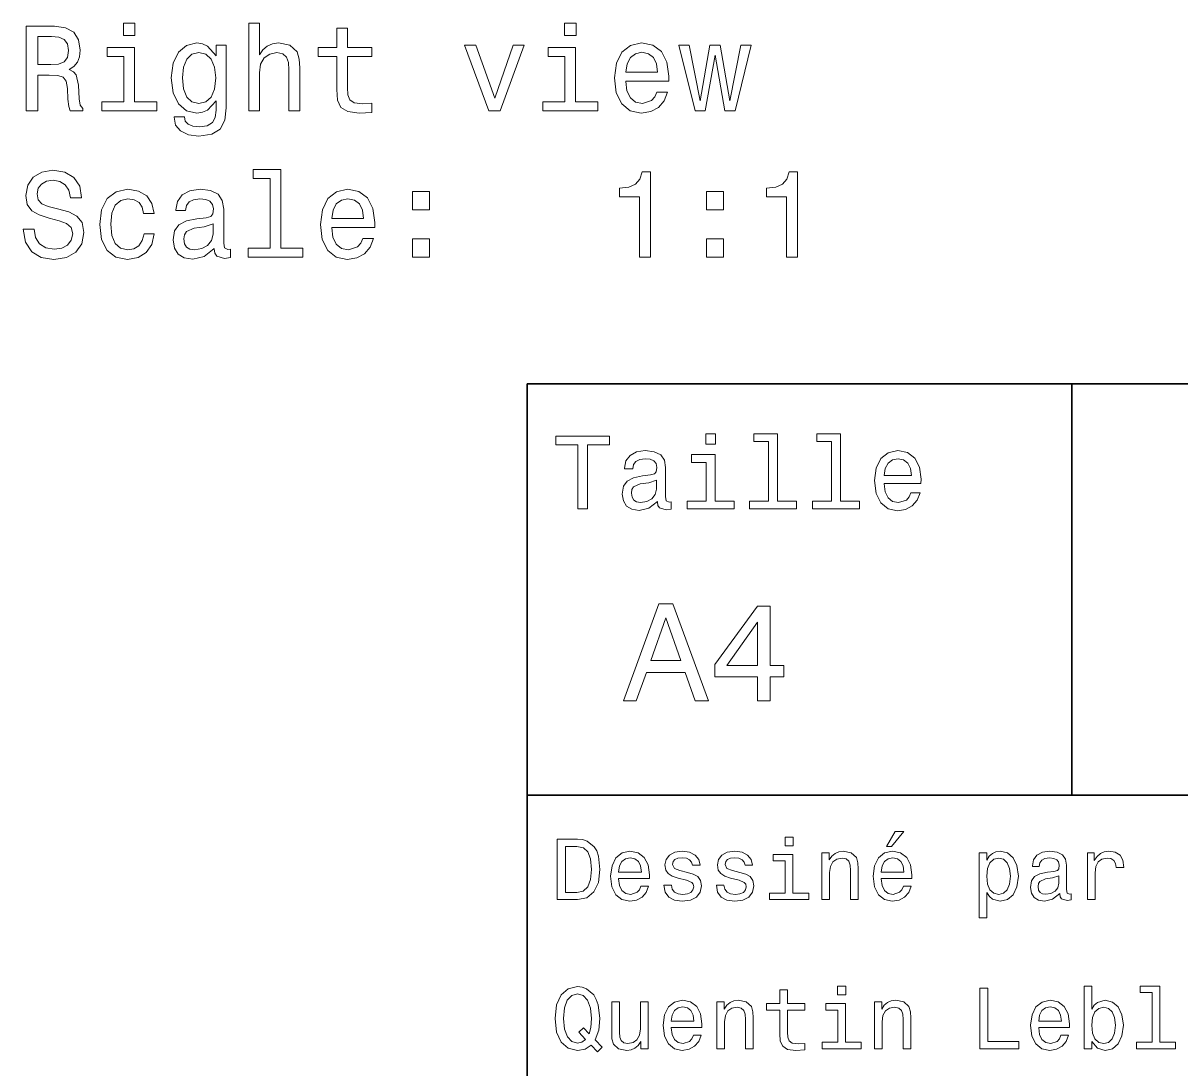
# Model space of a CAD drawing. Extents: x 0 to 297, y 0 to 210.
# Drawn here: x 76.19 to 124.01, y 41.7 to 84.9 of the extents above; entities that cross this region are included whole.
import ezdxf

# ---------------------------------------------------------------- set-up
doc = ezdxf.new("R2010")
doc.units = 0

msp = doc.modelspace()

# ---------------------------------------------------------------- linework, layer by layer
at = {"color": 7, "lineweight": 35}
for p, q in [((97, 10), (97, 70)), ((97, 70), (287, 70)), ((97, 53), (162, 53))]:
    msp.add_line(p, q, dxfattribs=at)
at = {"color": 7, "lineweight": 35, "ltscale": 0.425}
msp.add_line((119.5, 53), (119.5, 70), dxfattribs=at)
at = {"color": 7, "lineweight": 13}
for points in [[(76.318268, 81.278915), (76.787285, 81.278915), (76.787285, 82.756584), (77.266396, 82.756584), (77.619423, 82.741455), (77.841324, 82.670845), (77.962357, 82.504417), (78.012794, 82.206871), (78.03801, 81.752975), (78.068268, 81.455429), (78.128784, 81.278915), (78.658325, 81.278915), (78.658325, 81.374733), (78.542328, 81.515945), (78.501984, 81.778198), (78.466682, 82.343033), (78.380951, 82.761627), (78.264954, 82.892746), (78.083397, 82.988571), (78.285126, 83.114647), (78.426338, 83.291161), (78.517113, 83.513062), (78.547379, 83.780357), (78.476768, 84.203987), (78.27504, 84.521713), (77.942184, 84.713356), (77.488297, 84.778915), (76.318268, 84.778915)], [(80.80674, 84.899956), (80.337723, 84.899956), (80.337723, 84.39563), (80.80674, 84.39563)], [(85.507027, 81.278915), (85.950836, 81.278915), (85.950836, 82.842316), (85.996223, 83.200386), (86.142479, 83.462631), (86.369423, 83.624016), (86.672012, 83.684532), (86.914093, 83.634102), (87.065384, 83.497932), (87.141037, 83.270988), (87.166252, 82.968399), (87.166252, 81.278915), (87.610054, 81.278915), (87.610054, 83.059174), (87.589882, 83.417244), (87.4991, 83.714798), (87.201553, 83.987129), (86.737579, 84.082947), (86.485413, 84.047646), (86.268555, 83.951828), (86.086998, 83.800529), (85.950836, 83.593758), (85.950836, 84.899956), (85.507027, 84.899956)], [(89.138153, 83.518112), (89.138153, 82.161484), (89.168411, 81.722717), (89.309624, 81.420128), (89.592041, 81.243614), (90.071152, 81.183098), (90.595642, 81.208313), (90.595642, 81.591599), (90.212357, 81.561333), (89.86438, 81.601685), (89.67778, 81.72776), (89.597084, 81.939575), (89.581955, 82.237129), (89.581955, 83.518112), (90.595642, 83.518112), (90.595642, 83.896347), (89.581955, 83.896347), (89.581955, 84.688141), (89.138153, 84.688141), (89.138153, 83.896347), (88.371582, 83.896347), (88.371582, 83.518112)], [(99.022881, 84.899956), (98.553864, 84.899956), (98.553864, 84.39563), (99.022881, 84.39563)], [(77.35717, 84.350243), (77.66481, 84.319984), (77.881668, 84.224159), (78.017838, 84.047646), (78.063225, 83.770271), (78.012794, 83.47776), (77.876625, 83.301247), (77.644638, 83.210472), (77.326912, 83.185257), (76.787285, 83.185257), (76.787285, 84.350243)], [(80.791611, 81.652115), (80.791611, 83.896347), (79.65184, 83.896347), (79.65184, 83.518112), (80.347809, 83.518112), (80.347809, 81.652115), (79.440025, 81.652115), (79.440025, 81.278915), (81.70948, 81.278915), (81.70948, 81.652115)], [(84.579071, 81.399956), (84.579071, 83.987129), (84.155441, 83.987129), (84.155441, 83.54837), (83.807465, 83.946785), (83.595642, 84.047646), (83.358612, 84.082947), (82.929939, 83.982086), (82.597084, 83.699661), (82.380226, 83.245773), (82.304581, 82.635544), (82.380226, 82.020271), (82.597084, 81.566376), (82.929939, 81.278915), (83.358612, 81.183098), (83.600693, 81.218399), (83.802422, 81.309174), (84.155441, 81.692459), (84.155441, 81.309174), (84.115097, 81.006584), (84.00415, 80.789719), (83.792328, 80.663643), (83.474609, 80.618256), (83.197227, 80.648514), (83.000542, 80.724159), (82.884552, 80.855286), (82.849251, 81.031799), (82.42057, 81.031799), (82.42057, 81.011627), (82.486137, 80.688858), (82.687866, 80.446785), (83.010628, 80.290443), (83.449394, 80.23497), (83.973885, 80.310616), (84.321869, 80.52243), (84.518555, 80.890587)], [(82.763512, 82.635544), (82.808899, 83.084389), (82.945068, 83.417244), (83.156883, 83.61393), (83.439308, 83.684532), (83.736855, 83.61393), (83.958755, 83.417244), (84.094925, 83.084389), (84.145355, 82.635544), (84.094925, 82.176613), (83.958755, 81.848801), (83.736855, 81.647072), (83.439308, 81.581512), (83.156883, 81.647072), (82.945068, 81.848801), (82.808899, 82.181656)], [(95.427055, 81.278915), (95.89608, 81.278915), (96.884552, 83.987129), (96.425613, 83.987129), (95.664093, 81.803413), (94.887436, 83.987129), (94.423454, 83.987129)], [(99.007751, 81.652115), (99.007751, 83.896347), (97.867981, 83.896347), (97.867981, 83.518112), (98.56395, 83.518112), (98.56395, 81.652115), (97.656166, 81.652115), (97.656166, 81.278915), (99.925621, 81.278915), (99.925621, 81.652115)], [(101.07547, 82.504417), (102.850693, 82.504417), (102.855728, 82.711189), (102.77504, 83.291161), (102.553139, 83.724884), (102.200111, 83.987129), (101.731094, 84.082947), (101.272156, 83.982086), (100.919136, 83.699661), (100.692184, 83.24073), (100.611496, 82.635544), (100.687149, 82.015228), (100.914093, 81.561333), (101.26207, 81.278915), (101.715965, 81.183098), (102.109337, 81.248657), (102.432098, 81.420128), (102.669136, 81.692459), (102.805298, 82.055573), (102.366539, 82.055573), (102.275757, 81.853844), (102.144638, 81.702545), (101.771439, 81.581512), (101.483978, 81.636986), (101.26712, 81.813499), (101.125908, 82.10096), (101.07547, 82.489288)], [(101.07547, 82.877617), (101.130951, 83.225601), (101.26712, 83.482803), (101.473892, 83.639145), (101.746223, 83.694618), (102.013512, 83.639145), (102.220284, 83.482803), (102.346367, 83.225601), (102.391754, 82.877617)], [(104.363655, 81.278915), (104.767113, 83.578629), (105.170578, 81.278915), (105.594208, 81.278915), (106.259911, 83.987129), (105.831238, 83.987129), (105.382385, 81.687416), (104.983978, 83.987129), (104.545212, 83.987129), (104.146797, 81.687416), (103.697952, 83.987129), (103.274323, 83.987129), (103.940025, 81.278915)], [(76.64608, 76.386986), (76.187141, 76.386986), (76.28801, 75.852402), (76.540169, 75.45903), (76.928497, 75.222), (77.452995, 75.136269), (77.97245, 75.216957), (78.360779, 75.438858), (78.607895, 75.786842), (78.698669, 76.245773), (78.623024, 76.659317), (78.411209, 76.926613), (78.068268, 77.103127), (77.609337, 77.234245), (77.215965, 77.33007), (76.958755, 77.441017), (76.812508, 77.602402), (76.767113, 77.854568), (76.812508, 78.081512), (76.943626, 78.252983), (77.145355, 78.368973), (77.422737, 78.409317), (77.705154, 78.358887), (77.927055, 78.222717), (78.073311, 77.995773), (78.143913, 77.688141), (78.602852, 77.688141), (78.602852, 77.698227), (78.522156, 78.172287), (78.285126, 78.525314), (77.911926, 78.747215), (77.407608, 78.822861), (76.953712, 78.747215), (76.600685, 78.5354), (76.373741, 78.207588), (76.293053, 77.783958), (76.358612, 77.405716), (76.550255, 77.148514), (76.852852, 76.977043), (77.266396, 76.845917), (77.674896, 76.729927), (77.982536, 76.618973), (78.169136, 76.457588), (78.234695, 76.195343), (78.174179, 75.928055), (78.017838, 75.726326), (77.780807, 75.600243), (77.473167, 75.559898), (77.130226, 75.615372), (76.867981, 75.776756), (76.701553, 76.039001)], [(86.389595, 78.479927), (86.389595, 75.605286), (85.476768, 75.605286), (85.476768, 75.232086), (87.74118, 75.232086), (87.74118, 75.605286), (86.833397, 75.605286), (86.833397, 78.853127), (85.693626, 78.853127), (85.693626, 78.479927)], [(101.640312, 75.232086), (102.099251, 75.232086), (102.099251, 78.757301), (101.75631, 78.757301), (101.665527, 78.449669), (101.483978, 78.242889), (101.206596, 78.121857), (100.823311, 78.081512), (100.823311, 77.723442), (101.640312, 77.723442)], [(107.712357, 75.232086), (108.171295, 75.232086), (108.171295, 78.757301), (107.828354, 78.757301), (107.737579, 78.449669), (107.556015, 78.242889), (107.278641, 78.121857), (106.895355, 78.081512), (106.895355, 77.723442), (107.712357, 77.723442)], [(81.159767, 77.042603), (81.598526, 77.042603), (81.507751, 77.44606), (81.290894, 77.763786), (80.952995, 77.960472), (80.514236, 78.036118), (80.030083, 77.935257), (79.661926, 77.652832), (79.429939, 77.193901), (79.349251, 76.578629), (79.424896, 75.968399), (79.65184, 75.514503), (80.009911, 75.232086), (80.499107, 75.136269), (80.932823, 75.211914), (81.270721, 75.423729), (81.502708, 75.756584), (81.603569, 76.200386), (81.179939, 76.200386), (81.104294, 75.917969), (80.963081, 75.706146), (80.761353, 75.575027), (80.514236, 75.534683), (80.206596, 75.600243), (79.984695, 75.801971), (79.848526, 76.129784), (79.803139, 76.593758), (79.848526, 77.047646), (79.989738, 77.375458), (80.216682, 77.577187), (80.514236, 77.647789), (80.776482, 77.602402), (80.973167, 77.486412), (81.104294, 77.294769)], [(84.079796, 75.585114), (84.079796, 75.569984), (84.105011, 75.398514), (84.180664, 75.277473), (84.498383, 75.181656), (84.745499, 75.222), (84.745499, 75.564941), (84.639595, 75.549812), (84.498383, 75.615372), (84.473167, 75.817101), (84.473167, 77.219116), (84.412651, 77.577187), (84.236137, 77.829346), (83.928497, 77.980644), (83.494781, 78.036118), (83.071152, 77.975601), (82.758469, 77.804131), (82.561783, 77.536842), (82.496223, 77.183815), (82.496223, 77.153557), (82.894638, 77.153557), (82.929939, 77.365372), (83.040894, 77.51667), (83.22245, 77.607445), (83.479652, 77.642746), (83.726768, 77.617531), (83.903282, 77.541885), (84.009193, 77.410759), (84.044495, 77.229202), (84.024323, 77.017387), (83.943626, 76.911484), (83.741898, 76.861046), (83.363655, 76.820702), (82.929939, 76.729927), (82.622299, 76.568542), (82.44075, 76.316383), (82.385269, 75.943184), (82.435699, 75.610329), (82.592041, 75.363213), (82.844208, 75.206871), (83.192184, 75.151398), (83.661209, 75.257301)], [(88.931381, 76.457588), (90.706596, 76.457588), (90.711639, 76.66436), (90.630951, 77.244331), (90.409042, 77.678055), (90.056023, 77.9403), (89.586998, 78.036118), (89.128067, 77.935257), (88.77504, 77.652832), (88.548096, 77.193901), (88.467407, 76.588715), (88.543053, 75.968399), (88.769997, 75.514503), (89.117981, 75.232086), (89.571869, 75.136269), (89.96524, 75.201828), (90.28801, 75.373299), (90.52504, 75.64563), (90.661209, 76.008743), (90.22245, 76.008743), (90.131668, 75.807014), (90.000542, 75.655716), (89.62735, 75.534683), (89.339882, 75.590157), (89.123024, 75.76667), (88.981812, 76.054131), (88.931381, 76.442459)], [(88.931381, 76.830788), (88.986855, 77.178772), (89.123024, 77.435974), (89.329796, 77.592316), (89.602127, 77.647789), (89.869423, 77.592316), (90.076195, 77.435974), (90.202271, 77.178772), (90.247665, 76.830788)], [(92.27504, 77.188858), (92.971008, 77.188858), (92.971008, 77.9403), (92.27504, 77.9403)], [(104.419128, 77.188858), (105.115097, 77.188858), (105.115097, 77.9403), (104.419128, 77.9403)], [(84.029366, 76.180214), (83.968842, 75.917969), (83.807465, 75.716232), (83.565384, 75.585114), (83.267838, 75.539726), (83.076195, 75.564941), (82.940025, 75.64563), (82.854294, 75.786842), (82.829071, 75.983528), (82.849251, 76.160042), (82.929939, 76.286118), (83.252708, 76.42733), (83.661209, 76.487846), (84.029366, 76.608887)], [(92.27504, 75.232086), (92.971008, 75.232086), (92.971008, 75.983528), (92.27504, 75.983528)], [(104.419128, 75.232086), (105.115097, 75.232086), (105.115097, 75.983528), (104.419128, 75.983528)], [(104.786743, 67.940918), (104.384727, 67.940918), (104.384727, 67.508644), (104.786743, 67.508644)], [(106.969742, 67.621033), (106.969742, 65.157059), (106.187317, 65.157059), (106.187317, 64.837173), (108.128242, 64.837173), (108.128242, 65.157059), (107.350143, 65.157059), (107.350143, 67.940918), (106.373199, 67.940918), (106.373199, 67.621033)], [(109.572044, 67.621033), (109.572044, 65.157059), (108.789627, 65.157059), (108.789627, 64.837173), (110.730545, 64.837173), (110.730545, 65.157059), (109.952454, 65.157059), (109.952454, 67.940918), (108.975502, 67.940918), (108.975502, 67.621033)], [(99.102303, 64.837173), (99.5, 64.837173), (99.5, 67.47406), (100.407784, 67.47406), (100.407784, 67.837173), (98.190201, 67.837173), (98.190201, 67.47406), (99.102303, 67.47406)], [(102.387611, 65.139771), (102.387611, 65.126801), (102.409225, 64.979828), (102.47406, 64.876076), (102.746399, 64.793945), (102.958214, 64.828529), (102.958214, 65.122475), (102.867432, 65.109505), (102.746399, 65.165703), (102.724785, 65.338615), (102.724785, 66.540344), (102.672913, 66.84726), (102.521614, 67.0634), (102.257927, 67.193085), (101.886169, 67.240631), (101.523056, 67.188759), (101.255043, 67.041786), (101.086456, 66.812675), (101.030258, 66.510086), (101.030258, 66.484146), (101.371758, 66.484146), (101.402016, 66.665703), (101.497116, 66.795387), (101.65274, 66.873199), (101.873199, 66.903458), (102.085014, 66.881844), (102.236313, 66.817001), (102.327087, 66.704605), (102.357346, 66.548988), (102.340057, 66.367432), (102.270897, 66.276657), (102.097984, 66.233429), (101.773773, 66.198845), (101.402016, 66.121033), (101.138329, 65.982704), (100.982712, 65.766571), (100.935158, 65.446686), (100.978386, 65.161385), (101.112389, 64.949562), (101.328529, 64.815559), (101.626801, 64.768013), (102.028816, 64.858788)], [(104.773773, 65.157059), (104.773773, 67.080688), (103.796829, 67.080688), (103.796829, 66.756485), (104.393372, 66.756485), (104.393372, 65.157059), (103.615273, 65.157059), (103.615273, 64.837173), (105.560516, 64.837173), (105.560516, 65.157059)], [(111.750717, 65.887604), (113.272339, 65.887604), (113.276657, 66.064842), (113.207497, 66.561958), (113.017288, 66.933716), (112.714699, 67.158501), (112.312683, 67.240631), (111.919312, 67.154175), (111.616714, 66.912102), (111.422188, 66.51873), (111.353027, 66), (111.41787, 65.4683), (111.612396, 65.079247), (111.91066, 64.837173), (112.299713, 64.755043), (112.636887, 64.811234), (112.913544, 64.958214), (113.116714, 65.191643), (113.233429, 65.502876), (112.857346, 65.502876), (112.779541, 65.329971), (112.667145, 65.200287), (112.34726, 65.096542), (112.100868, 65.144089), (111.914986, 65.295387), (111.793945, 65.541786), (111.750717, 65.874634)], [(111.750717, 66.207489), (111.798271, 66.50576), (111.914986, 66.726219), (112.092216, 66.860229), (112.325653, 66.907776), (112.554756, 66.860229), (112.731987, 66.726219), (112.840057, 66.50576), (112.878967, 66.207489)], [(102.344383, 65.649857), (102.292511, 65.425072), (102.154182, 65.252159), (101.946686, 65.139771), (101.691643, 65.100861), (101.527374, 65.122475), (101.41066, 65.191643), (101.337173, 65.312675), (101.315559, 65.481262), (101.332855, 65.632561), (101.402016, 65.740631), (101.678673, 65.861671), (102.028816, 65.913544), (102.344383, 66.017288)], [(100.982712, 56.9049), (101.51297, 56.9049), (101.933716, 58.080692), (103.530258, 58.080692), (103.951012, 56.9049), (104.492798, 56.9049), (103.028816, 60.910664), (102.440926, 60.910664)], [(106.521614, 56.9049), (107.040344, 56.9049), (107.040344, 57.896255), (107.610954, 57.896255), (107.610954, 58.357349), (107.040344, 58.357349), (107.040344, 60.818443), (106.515854, 60.818443), (104.763687, 58.403458), (104.763687, 57.896255), (106.521614, 57.896255)], [(102.118156, 58.570606), (102.734871, 60.334293), (103.351585, 58.570606)], [(105.247841, 58.357349), (106.521614, 60.149857), (106.521614, 58.357349)], [(99.080688, 51.190563), (98.248558, 51.190563), (98.248558, 48.690563), (99.080688, 48.690563), (99.473343, 48.769814), (99.765129, 49.011169), (99.945244, 49.40382), (100.010086, 49.940563), (99.952446, 50.488113), (99.880402, 50.70425), (99.779541, 50.877163), (99.487755, 51.111313), (99.296829, 51.168949)], [(107.992798, 51.27702), (107.657784, 51.27702), (107.657784, 50.916786), (107.992798, 50.916786)], [(111.84726, 50.88797), (112.059799, 50.88797), (112.560516, 51.500362), (112.207489, 51.500362)], [(99.055473, 50.891571), (99.329254, 50.837536), (99.516571, 50.671829), (99.628242, 50.376442), (99.664268, 49.940563), (99.624641, 49.519093), (99.51297, 49.223705), (99.322044, 49.047192), (99.055473, 48.989555), (98.583572, 48.989555), (98.583572, 50.891571)], [(100.784584, 49.565922), (102.052597, 49.565922), (102.056198, 49.713619), (101.998558, 50.127884), (101.840057, 50.437683), (101.587898, 50.625), (101.252884, 50.693443), (100.925072, 50.621399), (100.672913, 50.41967), (100.510803, 50.091862), (100.453171, 49.659584), (100.507202, 49.216499), (100.669312, 48.892292), (100.91787, 48.690563), (101.242073, 48.62212), (101.523056, 48.668949), (101.753601, 48.791428), (101.922913, 48.98595), (102.020172, 49.245319), (101.706772, 49.245319), (101.64193, 49.101227), (101.548271, 48.993156), (101.2817, 48.9067), (101.07637, 48.946327), (100.921471, 49.072407), (100.820602, 49.27774), (100.784584, 49.555115)], [(103.623199, 49.818085), (103.317001, 49.890129), (103.090057, 49.972984), (103.014412, 50.142292), (103.036026, 50.261169), (103.111671, 50.347622), (103.234146, 50.401657), (103.41066, 50.423271), (103.579971, 50.401657), (103.713257, 50.336815), (103.799713, 50.239555), (103.835732, 50.109871), (104.145531, 50.109871), (104.145531, 50.117077), (104.091499, 50.351227), (103.943802, 50.534943), (103.713257, 50.650219), (103.41066, 50.693443), (103.104469, 50.650219), (102.881126, 50.531342), (102.740631, 50.354828), (102.697403, 50.131485), (102.729828, 49.915348), (102.830688, 49.76405), (102.996399, 49.655983), (103.237755, 49.580334), (103.590775, 49.493877), (103.806915, 49.40382), (103.864555, 49.331772), (103.886169, 49.223705), (103.853745, 49.09042), (103.767288, 48.989555), (103.626801, 48.924713), (103.439484, 48.903099), (103.241356, 48.924713), (103.09726, 49.000362), (103, 49.122841), (102.960373, 49.292149), (102.654175, 49.292149), (102.704613, 49.003963), (102.852303, 48.795029), (103.086456, 48.668949), (103.41066, 48.62212), (103.749283, 48.668949), (103.997841, 48.795029), (104.149139, 48.996758), (104.203171, 49.259727), (104.163544, 49.486671), (104.051872, 49.641571), (103.868156, 49.742435)], [(105.791786, 49.818085), (105.485588, 49.890129), (105.258644, 49.972984), (105.182999, 50.142292), (105.204613, 50.261169), (105.280258, 50.347622), (105.40274, 50.401657), (105.579254, 50.423271), (105.748558, 50.401657), (105.881844, 50.336815), (105.9683, 50.239555), (106.004326, 50.109871), (106.314117, 50.109871), (106.314117, 50.117077), (106.260086, 50.351227), (106.112396, 50.534943), (105.881844, 50.650219), (105.579254, 50.693443), (105.273056, 50.650219), (105.049713, 50.531342), (104.909225, 50.354828), (104.865997, 50.131485), (104.898415, 49.915348), (104.999283, 49.76405), (105.164986, 49.655983), (105.406342, 49.580334), (105.759369, 49.493877), (105.975502, 49.40382), (106.033142, 49.331772), (106.054756, 49.223705), (106.022339, 49.09042), (105.935883, 48.989555), (105.795387, 48.924713), (105.60807, 48.903099), (105.409943, 48.924713), (105.265854, 49.000362), (105.168587, 49.122841), (105.12896, 49.292149), (104.822769, 49.292149), (104.873199, 49.003963), (105.020897, 48.795029), (105.255043, 48.668949), (105.579254, 48.62212), (105.91787, 48.668949), (106.166428, 48.795029), (106.317726, 48.996758), (106.371758, 49.259727), (106.33213, 49.486671), (106.220459, 49.641571), (106.036743, 49.742435)], [(109.181557, 48.690563), (109.498558, 48.690563), (109.498558, 49.807278), (109.530983, 50.063042), (109.635445, 50.250362), (109.797546, 50.365635), (110.013687, 50.408863), (110.1866, 50.372841), (110.29467, 50.275578), (110.348701, 50.113472), (110.366714, 49.897335), (110.366714, 48.690563), (110.683716, 48.690563), (110.683716, 49.962177), (110.669312, 50.217941), (110.604469, 50.430477), (110.39193, 50.625), (110.060516, 50.693443), (109.876801, 50.668228), (109.721901, 50.599785), (109.588615, 50.484512), (109.484146, 50.329613), (109.484146, 50.625), (109.181557, 50.625)], [(111.627518, 49.565922), (112.895531, 49.565922), (112.899132, 49.713619), (112.841499, 50.127884), (112.682999, 50.437683), (112.430832, 50.625), (112.095825, 50.693443), (111.768013, 50.621399), (111.515854, 50.41967), (111.353745, 50.091862), (111.296112, 49.659584), (111.350143, 49.216499), (111.512245, 48.892292), (111.760803, 48.690563), (112.085014, 48.62212), (112.365997, 48.668949), (112.596542, 48.791428), (112.765854, 48.98595), (112.863113, 49.245319), (112.549713, 49.245319), (112.484871, 49.101227), (112.391212, 48.993156), (112.124641, 48.9067), (111.919312, 48.946327), (111.764412, 49.072407), (111.663544, 49.27774), (111.627518, 49.555115)], [(115.986313, 50.326012), (115.986313, 50.625), (115.669312, 50.625), (115.669312, 47.941284), (115.986313, 47.941284), (115.986313, 48.98595), (116.097984, 48.816643), (116.22406, 48.704971), (116.541069, 48.62212), (116.843658, 48.690563), (117.081413, 48.895893), (117.236313, 49.2201), (117.293945, 49.659584), (117.236313, 50.095463), (117.081413, 50.41967), (116.843658, 50.621399), (116.541069, 50.693443), (116.368156, 50.671829), (116.220459, 50.603386), (116.094383, 50.488113)], [(119.005043, 48.942726), (119.005043, 48.931919), (119.023056, 48.809441), (119.077087, 48.722984), (119.304031, 48.654541), (119.480545, 48.683357), (119.480545, 48.928314), (119.4049, 48.917507), (119.304031, 48.96434), (119.286026, 49.108429), (119.286026, 50.109871), (119.242798, 50.365635), (119.116714, 50.54575), (118.896973, 50.65382), (118.587173, 50.693443), (118.284584, 50.650219), (118.061241, 50.52774), (117.920746, 50.336815), (117.873917, 50.084656), (117.873917, 50.063042), (118.158501, 50.063042), (118.183716, 50.21434), (118.26297, 50.322407), (118.392654, 50.387249), (118.57637, 50.412464), (118.752884, 50.394455), (118.878967, 50.34042), (118.954613, 50.246758), (118.979828, 50.117077), (118.965416, 49.965778), (118.907784, 49.890129), (118.763687, 49.854107), (118.493515, 49.825291), (118.183716, 49.760448), (117.963974, 49.645176), (117.834297, 49.465057), (117.79467, 49.19849), (117.830688, 48.960735), (117.942368, 48.784222), (118.122482, 48.67255), (118.37104, 48.632927), (118.706055, 48.708576)], [(120.143372, 48.690563), (120.460373, 48.690563), (120.460373, 49.796471), (120.492798, 50.063042), (120.590057, 50.253963), (120.748558, 50.369236), (120.961098, 50.408863), (121.119598, 50.383648), (121.238472, 50.3116), (121.310516, 50.189121), (121.335739, 50.023415), (121.656342, 50.023415), (121.613113, 50.315205), (121.49424, 50.524136), (121.296112, 50.650219), (121.02594, 50.693443), (120.842224, 50.664627), (120.683716, 50.592579), (120.543228, 50.4701), (120.431557, 50.304398), (120.431557, 50.625), (120.143372, 50.625)], [(100.784584, 49.832493), (100.824211, 50.081055), (100.921471, 50.264771), (101.069168, 50.376442), (101.263687, 50.416069), (101.454613, 50.376442), (101.602303, 50.264771), (101.69236, 50.081055), (101.724785, 49.832493)], [(107.981987, 48.957134), (107.981987, 50.560158), (107.16787, 50.560158), (107.16787, 50.289986), (107.664986, 50.289986), (107.664986, 48.957134), (107.016571, 48.957134), (107.016571, 48.690563), (108.637611, 48.690563), (108.637611, 48.957134)], [(111.627518, 49.832493), (111.667145, 50.081055), (111.764412, 50.264771), (111.912102, 50.376442), (112.106628, 50.416069), (112.297546, 50.376442), (112.445244, 50.264771), (112.535301, 50.081055), (112.567726, 49.832493)], [(116.48703, 48.9067), (116.274498, 48.953533), (116.119598, 49.097622), (116.022339, 49.331772), (115.989914, 49.659584), (116.022339, 49.983791), (116.119598, 50.217941), (116.274498, 50.358429), (116.48703, 50.408863), (116.681557, 50.358429), (116.836456, 50.21434), (116.933716, 49.98019), (116.969742, 49.659584), (116.933716, 49.335377), (116.836456, 49.097622), (116.681557, 48.953533)], [(118.969025, 49.367798), (118.925797, 49.180477), (118.810516, 49.036385), (118.637611, 48.942726), (118.425072, 48.910305), (118.288185, 48.928314), (118.190926, 48.98595), (118.129684, 49.086815), (118.111671, 49.227306), (118.126083, 49.353386), (118.183716, 49.443443), (118.414268, 49.544312), (118.706055, 49.587536), (118.969025, 49.673992)], [(99.642654, 42.685879), (99.916428, 42.401295), (100.107346, 42.592216), (99.811958, 42.894814), (99.963257, 43.305473), (100.010086, 43.780979), (99.941643, 44.339336), (99.862389, 44.56628), (99.757927, 44.753601), (99.46254, 45.009365), (99.282417, 45.074207), (99.084297, 45.099422), (98.702446, 45.009365), (98.41066, 44.757202), (98.223343, 44.342937), (98.158501, 43.780979), (98.223343, 43.219021), (98.407059, 42.804756), (98.698845, 42.548992), (99.084297, 42.462536), (99.397697, 42.520172)], [(107.438042, 44.130402), (107.438042, 43.161381), (107.459656, 42.84798), (107.560516, 42.631844), (107.762245, 42.505764), (108.104469, 42.462536), (108.479111, 42.480545), (108.479111, 42.754322), (108.20533, 42.732708), (107.956772, 42.761528), (107.823486, 42.851585), (107.765854, 43.00288), (107.755043, 43.215416), (107.755043, 44.130402), (108.479111, 44.130402), (108.479111, 44.400574), (107.755043, 44.400574), (107.755043, 44.966137), (107.438042, 44.966137), (107.438042, 44.400574), (106.890488, 44.400574), (106.890488, 44.130402)], [(110.161385, 45.117435), (109.82637, 45.117435), (109.82637, 44.757202), (110.161385, 44.757202)], [(115.701729, 42.530979), (117.308357, 42.530979), (117.308357, 42.833572), (116.033142, 42.833572), (116.033142, 45.030979), (115.701729, 45.030979)], [(120.323486, 42.829971), (120.55764, 42.552593), (120.878242, 42.462536), (121.18084, 42.530979), (121.422195, 42.736309), (121.573486, 43.064121), (121.631126, 43.5), (121.573486, 43.935879), (121.418587, 44.260086), (121.18084, 44.461815), (120.878242, 44.533859), (120.561241, 44.440201), (120.431557, 44.324928), (120.323486, 44.170029), (120.323486, 45.117435), (120.006485, 45.117435), (120.006485, 42.530979), (120.323486, 42.530979)], [(122.823486, 44.850864), (122.823486, 42.79755), (122.171471, 42.79755), (122.171471, 42.530979), (123.78891, 42.530979), (123.78891, 42.79755), (123.140488, 42.79755), (123.140488, 45.117435), (122.32637, 45.117435), (122.32637, 44.850864)], [(99.415703, 42.916428), (99.260803, 42.801151), (99.084297, 42.765129), (98.850143, 42.829971), (98.666428, 43.024494), (98.543945, 43.341499), (98.504326, 43.780979), (98.543945, 44.216858), (98.662827, 44.537464), (98.846542, 44.731987), (99.084297, 44.80043), (99.318443, 44.731987), (99.502159, 44.533859), (99.62104, 44.213257), (99.664268, 43.780979), (99.631844, 43.406338), (99.5634, 43.150578), (99.329254, 43.395531), (99.134727, 43.211815)], [(102.953171, 43.406338), (104.221184, 43.406338), (104.224785, 43.554035), (104.167145, 43.9683), (104.008644, 44.278099), (103.756485, 44.465416), (103.421471, 44.533859), (103.093658, 44.461815), (102.841499, 44.260086), (102.679398, 43.932278), (102.621758, 43.5), (102.675797, 43.056915), (102.837898, 42.732708), (103.086456, 42.530979), (103.41066, 42.462536), (103.691643, 42.509365), (103.922188, 42.631844), (104.091499, 42.826366), (104.188759, 43.085735), (103.875359, 43.085735), (103.810516, 42.941643), (103.716858, 42.833572), (103.450287, 42.747116), (103.244957, 42.786743), (103.090057, 42.912823), (102.989197, 43.118156), (102.953171, 43.395531)], [(104.844383, 42.530979), (105.161385, 42.530979), (105.161385, 43.647694), (105.193802, 43.903458), (105.298271, 44.090778), (105.460373, 44.206051), (105.676514, 44.249279), (105.849426, 44.213257), (105.957497, 44.115993), (106.011528, 43.953888), (106.029541, 43.737751), (106.029541, 42.530979), (106.346542, 42.530979), (106.346542, 43.802593), (106.33213, 44.058357), (106.267288, 44.270893), (106.054756, 44.465416), (105.723343, 44.533859), (105.539627, 44.508644), (105.384727, 44.440201), (105.251442, 44.324928), (105.146973, 44.170029), (105.146973, 44.465416), (104.844383, 44.465416)], [(111.350143, 42.530979), (111.667145, 42.530979), (111.667145, 43.647694), (111.69957, 43.903458), (111.804031, 44.090778), (111.966141, 44.206051), (112.182274, 44.249279), (112.355186, 44.213257), (112.463257, 44.115993), (112.517288, 43.953888), (112.535301, 43.737751), (112.535301, 42.530979), (112.852303, 42.530979), (112.852303, 43.802593), (112.837898, 44.058357), (112.773056, 44.270893), (112.560516, 44.465416), (112.229103, 44.533859), (112.045387, 44.508644), (111.890488, 44.440201), (111.757202, 44.324928), (111.65274, 44.170029), (111.65274, 44.465416), (111.350143, 44.465416)], [(118.133286, 43.406338), (119.401299, 43.406338), (119.4049, 43.554035), (119.34726, 43.9683), (119.188766, 44.278099), (118.9366, 44.465416), (118.601585, 44.533859), (118.273773, 44.461815), (118.021614, 44.260086), (117.859512, 43.932278), (117.801872, 43.5), (117.855911, 43.056915), (118.018013, 42.732708), (118.266571, 42.530979), (118.590775, 42.462536), (118.871758, 42.509365), (119.10231, 42.631844), (119.271614, 42.826366), (119.368881, 43.085735), (119.055481, 43.085735), (118.990631, 42.941643), (118.896973, 42.833572), (118.630402, 42.747116), (118.425072, 42.786743), (118.270172, 42.912823), (118.169312, 43.118156), (118.133286, 43.395531)], [(101.998558, 44.465416), (101.681557, 44.465416), (101.681557, 43.348701), (101.645531, 43.089336), (101.541069, 42.902016), (101.37896, 42.786743), (101.166428, 42.750721), (100.997116, 42.779537), (100.889046, 42.865993), (100.827812, 43.013687), (100.8134, 43.222622), (100.8134, 44.465416), (100.496399, 44.465416), (100.496399, 43.193802), (100.507202, 42.938038), (100.575645, 42.725502), (100.784584, 42.530979), (101.119598, 42.462536), (101.299713, 42.487751), (101.454613, 42.552593), (101.587898, 42.664265), (101.695969, 42.826366), (101.695969, 42.530979), (101.998558, 42.530979)], [(102.953171, 43.672909), (102.992798, 43.921471), (103.090057, 44.105186), (103.237755, 44.216858), (103.432274, 44.256485), (103.623199, 44.216858), (103.770897, 44.105186), (103.860954, 43.921471), (103.893372, 43.672909)], [(110.150574, 42.79755), (110.150574, 44.400574), (109.336456, 44.400574), (109.336456, 44.130402), (109.833572, 44.130402), (109.833572, 42.79755), (109.185158, 42.79755), (109.185158, 42.530979), (110.806198, 42.530979), (110.806198, 42.79755)], [(118.133286, 43.672909), (118.172913, 43.921471), (118.270172, 44.105186), (118.41787, 44.216858), (118.612396, 44.256485), (118.803314, 44.216858), (118.951012, 44.105186), (119.041069, 43.921471), (119.073486, 43.672909)], [(121.306915, 43.5), (121.270897, 43.175793), (121.17363, 42.938038), (121.018738, 42.793949), (120.824211, 42.747116), (120.611671, 42.793949), (120.456772, 42.938038), (120.359512, 43.172188), (120.327087, 43.5), (120.359512, 43.824207), (120.456772, 44.058357), (120.611671, 44.198845), (120.824211, 44.249279), (121.018738, 44.198845), (121.17363, 44.054756), (121.270897, 43.820606)]]:
    msp.add_lwpolyline(points, close=True, dxfattribs=at)

doc.saveas('drawing.dxf')
